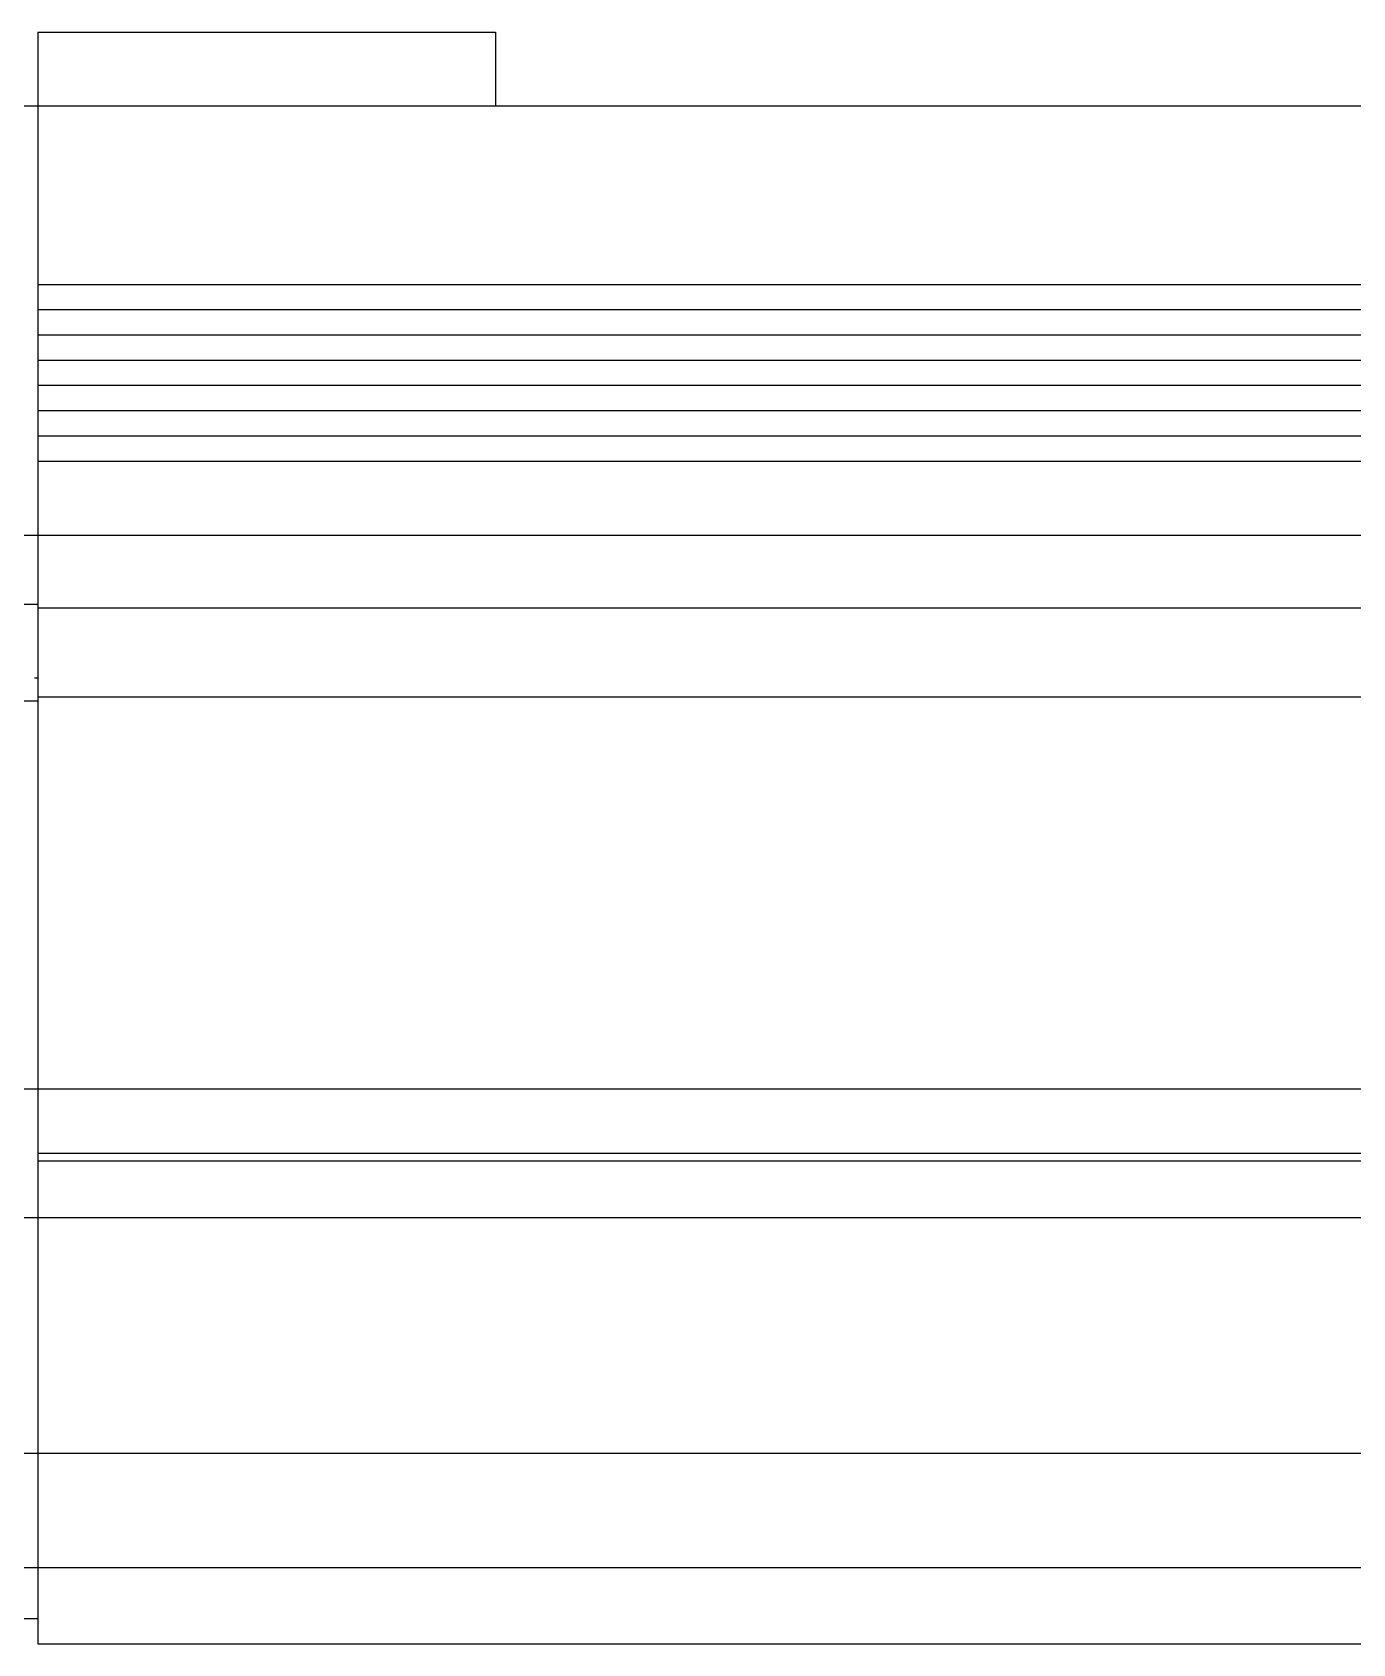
# Model space of a CAD drawing. Extents: x -613 to 599, y 141 to 558.
# Drawn here: x -435 to -383, y 337.6 to 401 of the extents above; entities that cross this region are included whole.
import ezdxf

# ---------------------------------------------------------------- set-up
doc = ezdxf.new("R2010")
doc.units = 0
doc.linetypes.add('CENTER', pattern=[12, 7.5, -1.5, 1.5, -1.5])
doc.linetypes.add('CONTINOUS', pattern=[0])
doc.layers.get('0').update_dxf_attribs({"linetype": 'CONTINUOUS'})
doc.layers.add('CENTER', color=1, linetype='CENTER')

msp = doc.modelspace()

# ---------------------------------------------------------------- linework, layer by layer
at = {"color": 7, "linetype": 'CONTINOUS'}
for p, q in [((-434.773, 400.961), (-434.773, 398.061)), ((-434.773, 400.961), (-416.773, 400.961)), ((-416.773, 400.961), (-416.773, 398.061)), ((-435.773, 398.061), (585.227, 398.061)), ((-434.773, 398.061), (-434.773, 337.561)), ((-434.773, 391.04), (584.227, 391.04)), ((-434.773, 390.048), (584.227, 390.048)), ((-434.773, 389.055), (584.227, 389.055)), ((-434.773, 388.063), (584.227, 388.063)), ((-434.773, 387.07), (584.227, 387.07)), ((-434.773, 386.078), (584.227, 386.078)), ((-434.773, 385.085), (584.227, 385.085)), ((-434.773, 384.092), (584.227, 384.092)), ((-435.773, 381.175), (585.227, 381.175)), ((-437.773, 378.461), (-434.773, 378.461)), ((-434.773, 378.311), (584.227, 378.311)), ((-434.773, 374.811), (584.227, 374.811)), ((-437.773, 374.661), (-434.773, 374.661)), ((-437.773, 359.397), (584.227, 359.397)), ((-434.773, 356.861), (584.227, 356.861)), ((-434.773, 356.561), (584.227, 356.561)), ((-437.773, 354.325), (584.227, 354.325)), ((-435.773, 345.061), (585.227, 345.061)), ((-435.773, 340.561), (585.227, 340.561)), ((-435.773, 338.561), (-434.773, 338.561)), ((-434.773, 337.561), (584.227, 337.561))]:
    msp.add_line(p, q, dxfattribs=at)
at = {"layer": 'CENTER', "color": 1, "linetype": 'CENTER'}
msp.add_line((-479.905, 375.561), (-434.773, 375.561), dxfattribs=at)

doc.saveas('drawing.dxf')
